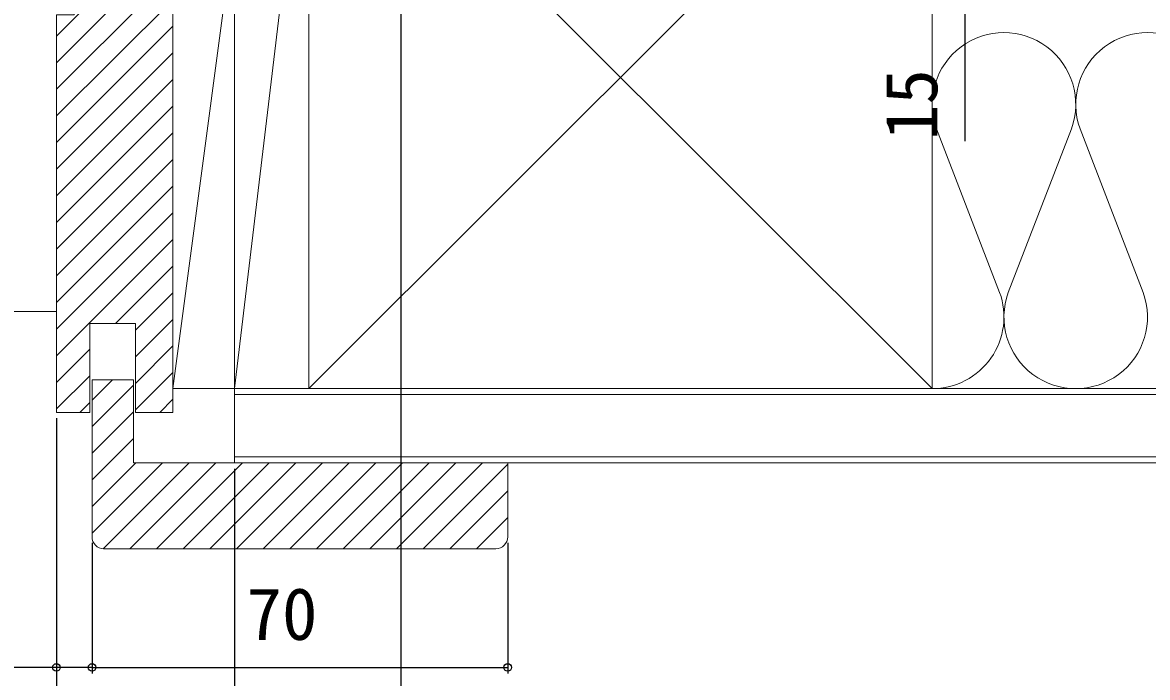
# Model space of a CAD drawing. Units: millimetres, scale not verified. Extents: x -525 to 525, y -783 to 779.
# Drawn here: x 143.3 to 332.8, y -639.5 to -529.1 of the extents above; entities that cross this region are included whole.
import ezdxf
from ezdxf.enums import TextEntityAlignment as Align

# ---------------------------------------------------------------- set-up
doc = ezdxf.new("R2010")
doc.units = ezdxf.units.MM
doc.header["$LTSCALE"] = 4
doc.layers.add('0-7_YKK_D', color=6, linetype='Continuous')
doc.layers.add('0-9_YSS_K', color=3, linetype='Continuous', lineweight=18)
doc.styles.add('ＭＳ ゴシック', font='')
doc.styles.get('ＭＳ ゴシック').set_extended_font_data('MS Gothic')

msp = doc.modelspace()

# ---------------------------------------------------------------- linework, layer by layer
at = {"layer": '0-7_YKK_D'}
for p, q in [((207.035, -486.3), (207.035, -678.8)), ((149.035, -595.8), (149.035, -638.8)), ((149.035, -595.8), (149.035, -658.8)), ((179.035, -604.3), (179.035, -678.8)), ((179.035, -604.3), (179.035, -658.8)), ((179.035, -604.3), (179.035, -678.8)), ((155.035, -616.8), (155.035, -638.8)), ((155.035, -616.8), (155.035, -638.8)), ((225.035, -616.8), (225.035, -638.8)), ((155.035, -637.8), (225.035, -637.8))]:
    msp.add_line(p, q, dxfattribs=at)
for points in [[(302.035, -512.8), (302.035, -527.8), (302.035, -549.077)], [(155.035, -637.8), (149.035, -637.8), (135.667, -637.8)]]:
    msp.add_lwpolyline(points, dxfattribs=at)
for centre in [(149.035, -637.8), (155.035, -637.8), (155.035, -637.8), (225.035, -637.8)]:
    msp.add_circle(centre, 0.637, dxfattribs=at)
at = {"layer": '0-9_YSS_K'}
for p, q in [((191.535, -485.8), (179.035, -590.8)), ((296.535, -485.8), (191.535, -590.8)), ((191.535, -485.8), (296.535, -590.8)), ((179.035, -512.8), (168.635, -590.8)), ((149.035, -531.37), (166.605, -513.8)), ((149.035, -535.86), (168.635, -516.26)), ((149.035, -540.35), (168.635, -520.75)), ((149.035, -544.841), (168.635, -525.241)), ((149.035, -549.331), (168.635, -529.731)), ((149.035, -553.821), (168.635, -534.221)), ((149.035, -558.311), (168.635, -538.711)), ((149.035, -562.801), (168.635, -543.201)), ((307.893, -574.578), (297.264, -547.022)), ((319.981, -547.022), (309.351, -574.578)), ((332.068, -574.578), (321.439, -547.022)), ((149.035, -567.291), (168.635, -547.691)), ((149.035, -571.781), (168.635, -552.181)), ((149.035, -576.271), (168.635, -556.671)), ((149.035, -580.762), (168.635, -561.162)), ((149.035, -585.252), (168.635, -565.652)), ((158.977, -579.8), (168.635, -570.142)), ((162.335, -580.932), (168.635, -574.632)), ((149.035, -577.8), (30.535, -577.8)), ((162.335, -585.422), (168.635, -579.122)), ((149.035, -589.742), (154.635, -584.142)), ((162.335, -589.912), (168.635, -583.612)), ((149.035, -594.232), (154.635, -588.632)), ((162.335, -594.402), (168.635, -588.102)), ((155.035, -592.722), (158.457, -589.3)), ((155.035, -597.212), (162.035, -590.212)), ((179.035, -590.8), (369.06, -590.8)), ((179.035, -590.8), (179.035, -603.3)), ((166.428, -594.8), (168.635, -592.593)), ((179.035, -591.8), (369.06, -591.8)), ((152.957, -594.8), (154.635, -593.122)), ((155.035, -601.702), (162.035, -594.702)), ((155.035, -606.193), (162.035, -599.193)), ((179.035, -602.3), (369.06, -602.3)), ((155.035, -610.683), (162.418, -603.3)), ((155.035, -615.173), (166.908, -603.3)), ((156.902, -617.796), (171.398, -603.3)), ((161.388, -617.8), (175.888, -603.3)), ((165.878, -617.8), (180.378, -603.3)), ((170.368, -617.8), (184.868, -603.3)), ((174.858, -617.8), (189.358, -603.3)), ((179.035, -603.3), (369.06, -603.3)), ((179.349, -617.8), (193.849, -603.3)), ((183.839, -617.8), (198.339, -603.3)), ((188.329, -617.8), (202.829, -603.3)), ((192.819, -617.8), (207.319, -603.3)), ((197.309, -617.8), (211.809, -603.3)), ((201.799, -617.8), (216.299, -603.3)), ((206.289, -617.8), (220.789, -603.3)), ((210.779, -617.8), (225.035, -603.544)), ((215.27, -617.8), (225.035, -608.035)), ((219.76, -617.8), (225.035, -612.525)), ((157.035, -617.8), (223.035, -617.8))]:
    msp.add_line(p, q, dxfattribs=at)
for points in [[(179.035, -590.8), (191.535, -590.8), (191.535, -485.8), (179.035, -485.8)], [(191.535, -590.8), (296.535, -590.8), (296.535, -485.8), (191.535, -485.8)], [(168.635, -590.8), (179.035, -590.8), (179.035, -512.8), (168.635, -512.8)], [(168.635, -513.8), (168.635, -594.8), (162.335, -594.8), (162.335, -579.8), (154.635, -579.8), (154.635, -594.8), (149.035, -594.8), (149.035, -527.8), (152.035, -527.8), (152.035, -515.8), (154.035, -513.8)]]:
    msp.add_lwpolyline(points, close=True, dxfattribs=at)
msp.add_lwpolyline([(225.035, -615.8), (225.035, -603.3), (162.035, -603.3), (162.035, -589.3), (155.035, -589.3), (155.035, -615.8)], dxfattribs=at)
for centre, radius, start, end in [((308.622, -542.887), 12.087, 340, 200), ((332.797, -542.887), 12.087, 340, 200), ((296.535, -578.713), 12.087, 270, 20), ((320.71, -578.713), 12.087, 160, 20), ((157.035, -615.8), 2, 180.00001, 269.99999), ((223.035, -615.8), 2, 270.00001, 359.99999)]:
    msp.add_arc(centre, radius, start, end, dxfattribs=at)

# ---------------------------------------------------------------- texts
at = {"layer": '0-7_YKK_D', "style": 'ＭＳ ゴシック'}
msp.add_text('15', height=8.798, rotation=90, dxfattribs=at).set_placement((300.035, -548.918), align=Align.BOTTOM_LEFT)
msp.add_text('70', height=8.798, dxfattribs=at).set_placement((181.035, -635.8), align=Align.BOTTOM_LEFT)

doc.saveas('drawing.dxf')
